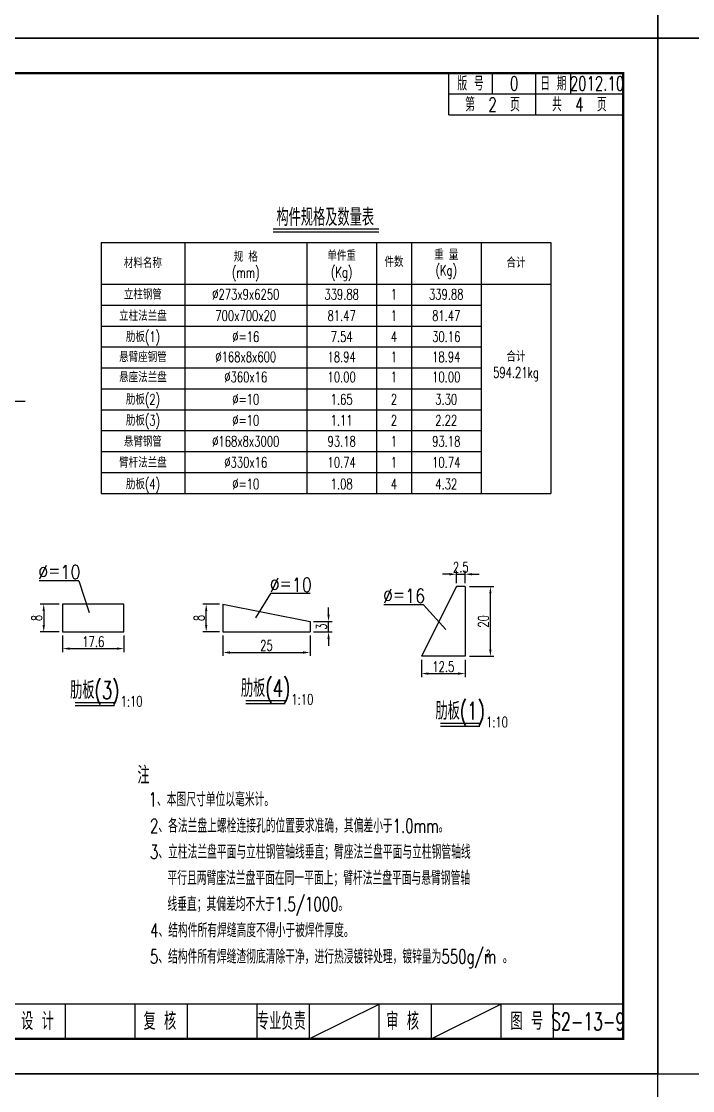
# Model space of a CAD drawing. Extents: x 4349 to 271026, y -15323 to -8945.
# Drawn here: x 4744.3 to 4936.9, y -14651.7 to -14345.1 of the extents above; entities that cross this region are included whole.
import ezdxf
from ezdxf.enums import TextEntityAlignment as Align

# ---------------------------------------------------------------- set-up
doc = ezdxf.new("R2010")
doc.units = 0
doc.header["$LTSCALE"] = 2
doc.header["$PDMODE"] = 32
doc.header["$PDSIZE"] = 0.3
doc.layers.get('0').update_dxf_attribs({"linetype": 'CONTINUOUS'})
doc.layers.get('DEFPOINTS').update_dxf_attribs({"linetype": 'CONTINUOUS'})
for name, color, linetype in [('图框', 7, 'CONTINUOUS'), ('尺寸标注', 4, 'CONTINUOUS'), ('文字', 7, 'CONTINUOUS'), ('文字符号', 7, 'CONTINUOUS'), ('结构1', 1, 'CONTINUOUS')]:
    doc.layers.add(name, color=color, linetype=linetype)
doc.styles.get("Standard").update_dxf_attribs({"font": 'simplex1.shx', "width": 0.7, "bigfont": 'hztxt.shx'})
doc.dimstyles.new('1：10', dxfattribs={"dimtxt": 3, "dimasz": 2, "dimexe": 1, "dimexo": 1, "dimgap": 0.5, "dimtad": 1, "dimrnd": 0.0095, "dimdsep": 46, "dimtxsty": 'Standard', "dimcen": 0.09, "dimclrd": 256, "dimclre": 256, "dimadec": 0, "dimazin": 0, "dimtfac": 1, "dimtix": 1, "dimtmove": 2, "dimatfit": 3, "dimfxl": 0, "dimtolj": 1, "dimtzin": 0, "dimarcsym": 0})

# ---------------------------------------------------------------- blocks, each defined once
blk = doc.blocks.new('series')
at = {"width": 0.75}
for tag, height, p in [('页码', 4, (-35, -19)), ('图名', 5, (-220, -282)), ('图号', 5, (-20, -282))]:
    blk.add_attdef(tag, text='', height=height, dxfattribs=at).set_placement(p, align=Align.MIDDLE_CENTER)
blk = doc.blocks.new('*D997')
at = {"layer": 'DEFPOINTS', "color": 0, "linetype": 'Continuous'}
for p in [(4756.17, -14512.19), (4750.75, -14520.19), (4756.17, -14520.19)]:
    blk.add_point(p, dxfattribs=at)
at = {"layer": '尺寸标注', "linetype": 'Continuous', "lineweight": -2}
for p, q in [((4755.17, -14512.19), (4749.75, -14512.19)), ((4750.75, -14514.19), (4750.75, -14518.19)), ((4755.17, -14520.19), (4749.75, -14520.19))]:
    blk.add_line(p, q, dxfattribs=at)
at = {"layer": '尺寸标注', "linetype": 'Continuous'}
for points in [[(4750.41, -14514.19), (4751.08, -14514.19), (4750.75, -14512.19)], [(4750.41, -14518.19), (4751.08, -14518.19), (4750.75, -14520.19)]]:
    blk.add_solid(points, dxfattribs=at)
at = {"layer": '尺寸标注', "color": 0, "linetype": 'Continuous', "insert": (4748.75, -14516.19), "char_height": 3, "attachment_point": 5, "rotation": 90}
blk.add_mtext('\\A1;8', dxfattribs=at)
blk = doc.blocks.new('*D998')
at = {"layer": 'DEFPOINTS', "color": 0, "linetype": 'Continuous'}
for p in [(4756.17, -14520.19), (4773.77, -14520.19), (4773.77, -14524.96)]:
    blk.add_point(p, dxfattribs=at)
at = {"layer": '尺寸标注', "linetype": 'Continuous', "lineweight": -2}
for p, q in [((4756.17, -14521.19), (4756.17, -14525.96)), ((4773.77, -14521.19), (4773.77, -14525.96)), ((4758.17, -14524.96), (4771.77, -14524.96))]:
    blk.add_line(p, q, dxfattribs=at)
at = {"layer": '尺寸标注', "linetype": 'Continuous'}
for points in [[(4758.17, -14524.63), (4758.17, -14525.29), (4756.17, -14524.96)], [(4771.77, -14524.63), (4771.77, -14525.29), (4773.77, -14524.96)]]:
    blk.add_solid(points, dxfattribs=at)
at = {"layer": '尺寸标注', "color": 0, "linetype": 'Continuous', "insert": (4764.97, -14522.96), "char_height": 3, "attachment_point": 5}
blk.add_mtext('\\A1;17.6', dxfattribs=at)
blk = doc.blocks.new('*D999')
at = {"layer": 'DEFPOINTS', "color": 0, "linetype": 'Continuous'}
for p in [(4802.14, -14520.19), (4827.14, -14520.19), (4827.14, -14526.08)]:
    blk.add_point(p, dxfattribs=at)
at = {"layer": '尺寸标注', "linetype": 'Continuous', "lineweight": -2}
for p, q in [((4802.14, -14521.19), (4802.14, -14527.08)), ((4827.14, -14521.19), (4827.14, -14527.08)), ((4804.14, -14526.08), (4825.14, -14526.08))]:
    blk.add_line(p, q, dxfattribs=at)
at = {"layer": '尺寸标注', "linetype": 'Continuous'}
for points in [[(4804.14, -14525.75), (4804.14, -14526.42), (4802.14, -14526.08)], [(4825.14, -14525.75), (4825.14, -14526.42), (4827.14, -14526.08)]]:
    blk.add_solid(points, dxfattribs=at)
at = {"layer": '尺寸标注', "color": 0, "linetype": 'Continuous', "insert": (4814.64, -14524.08), "char_height": 3, "attachment_point": 5}
blk.add_mtext('\\A1;25', dxfattribs=at)
blk = doc.blocks.new('*D1000')
at = {"layer": 'DEFPOINTS', "color": 0, "linetype": 'Continuous'}
for p in [(4797.35, -14512.19), (4802.14, -14512.19), (4802.14, -14520.19)]:
    blk.add_point(p, dxfattribs=at)
at = {"layer": '尺寸标注', "linetype": 'Continuous', "lineweight": -2}
for p, q in [((4801.14, -14512.19), (4796.35, -14512.19)), ((4797.35, -14518.19), (4797.35, -14514.19)), ((4801.14, -14520.19), (4796.35, -14520.19))]:
    blk.add_line(p, q, dxfattribs=at)
at = {"layer": '尺寸标注', "linetype": 'Continuous'}
for points in [[(4797.02, -14514.19), (4797.68, -14514.19), (4797.35, -14512.19)], [(4797.02, -14518.19), (4797.68, -14518.19), (4797.35, -14520.19)]]:
    blk.add_solid(points, dxfattribs=at)
at = {"layer": '尺寸标注', "color": 0, "linetype": 'Continuous', "insert": (4795.35, -14516.19), "char_height": 3, "attachment_point": 5, "rotation": 90}
blk.add_mtext('\\A1;8', dxfattribs=at)
blk = doc.blocks.new('*D1001')
at = {"layer": 'DEFPOINTS', "color": 0, "linetype": 'Continuous'}
for p in [(4827.14, -14517.19), (4832.44, -14517.19), (4827.14, -14520.19)]:
    blk.add_point(p, dxfattribs=at)
at = {"layer": '尺寸标注', "linetype": 'Continuous', "lineweight": -2}
for p, q in [((4832.44, -14515.19), (4832.44, -14513.19)), ((4828.14, -14517.19), (4833.44, -14517.19)), ((4832.44, -14520.19), (4832.44, -14517.19)), ((4828.14, -14520.19), (4833.44, -14520.19)), ((4832.44, -14522.19), (4832.44, -14524.19))]:
    blk.add_line(p, q, dxfattribs=at)
at = {"layer": '尺寸标注', "linetype": 'Continuous'}
for points in [[(4832.11, -14515.19), (4832.77, -14515.19), (4832.44, -14517.19)], [(4832.11, -14522.19), (4832.77, -14522.19), (4832.44, -14520.19)]]:
    blk.add_solid(points, dxfattribs=at)
at = {"layer": '尺寸标注', "color": 0, "linetype": 'Continuous', "insert": (4830.44, -14518.69), "char_height": 3, "attachment_point": 5, "rotation": 90}
blk.add_mtext('\\A1;3', dxfattribs=at)
blk = doc.blocks.new('*D1002')
at = {"layer": 'DEFPOINTS', "color": 0, "linetype": 'Continuous'}
for p in [(4859.11, -14527.15), (4871.61, -14527.15), (4871.61, -14532.13)]:
    blk.add_point(p, dxfattribs=at)
at = {"layer": '尺寸标注', "linetype": 'Continuous', "lineweight": -2}
for p, q in [((4859.11, -14528.15), (4859.11, -14533.13)), ((4871.61, -14528.15), (4871.61, -14533.13)), ((4861.11, -14532.13), (4869.61, -14532.13))]:
    blk.add_line(p, q, dxfattribs=at)
at = {"layer": '尺寸标注', "linetype": 'Continuous'}
for points in [[(4861.11, -14531.79), (4861.11, -14532.46), (4859.11, -14532.13)], [(4869.61, -14531.79), (4869.61, -14532.46), (4871.61, -14532.13)]]:
    blk.add_solid(points, dxfattribs=at)
at = {"layer": '尺寸标注', "color": 0, "linetype": 'Continuous', "insert": (4865.36, -14530.13), "char_height": 3, "attachment_point": 5}
blk.add_mtext('\\A1;12.5', dxfattribs=at)
blk = doc.blocks.new('*D1003')
at = {"layer": 'DEFPOINTS', "color": 0, "linetype": 'Continuous'}
for p in [(4871.61, -14507.15), (4878.86, -14507.15), (4871.61, -14527.15)]:
    blk.add_point(p, dxfattribs=at)
at = {"layer": '尺寸标注', "linetype": 'Continuous', "lineweight": -2}
for p, q in [((4872.86, -14507.15), (4879.86, -14507.15)), ((4878.86, -14525.15), (4878.86, -14509.15)), ((4872.86, -14527.15), (4879.86, -14527.15))]:
    blk.add_line(p, q, dxfattribs=at)
at = {"layer": '尺寸标注', "linetype": 'Continuous'}
for points in [[(4878.53, -14509.15), (4879.19, -14509.15), (4878.86, -14507.15)], [(4878.53, -14525.15), (4879.19, -14525.15), (4878.86, -14527.15)]]:
    blk.add_solid(points, dxfattribs=at)
at = {"layer": '尺寸标注', "color": 0, "linetype": 'Continuous', "insert": (4876.86, -14517.15), "char_height": 3, "attachment_point": 5, "rotation": 90}
blk.add_mtext('\\A1;20', dxfattribs=at)
blk = doc.blocks.new('*D1004')
at = {"layer": 'DEFPOINTS', "color": 0, "linetype": 'Continuous'}
for p in [(4871.61, -14503.63), (4869.11, -14507.15), (4871.61, -14507.15)]:
    blk.add_point(p, dxfattribs=at)
at = {"layer": '尺寸标注', "linetype": 'Continuous', "lineweight": -2}
for p, q in [((4867.11, -14503.63), (4865.11, -14503.63)), ((4869.11, -14506.15), (4869.11, -14502.63)), ((4869.11, -14503.63), (4871.61, -14503.63)), ((4871.61, -14506.15), (4871.61, -14502.63)), ((4873.61, -14503.63), (4875.61, -14503.63))]:
    blk.add_line(p, q, dxfattribs=at)
at = {"layer": '尺寸标注', "linetype": 'Continuous'}
for points in [[(4867.11, -14503.3), (4867.11, -14503.97), (4869.11, -14503.63)], [(4873.61, -14503.3), (4873.61, -14503.97), (4871.61, -14503.63)]]:
    blk.add_solid(points, dxfattribs=at)
at = {"layer": '尺寸标注', "color": 0, "linetype": 'Continuous', "insert": (4870.36, -14501.63), "char_height": 3, "attachment_point": 5}
blk.add_mtext('\\A1;2.5', dxfattribs=at)
blk = doc.blocks.new('12345')
at = {"layer": '图框'}
blk.add_lwpolyline([(4926.93, -9362.88), (4926.93, -9065.88), (4506.93, -9065.88), (4506.93, -9362.88)], close=True, dxfattribs=at)
blk = doc.blocks.new('123456')
at = {"layer": '图框', "linetype": 'Continuous'}
blk.add_blockref('12345', (0, -2522.15), dxfattribs=at)

msp = doc.modelspace()

# ---------------------------------------------------------------- linework, layer by layer
at = {"layer": '图框'}
for p, q in [((4866.92857, -14371.90394), (4866.92857, -14359.90394)), ((4879.42857, -14365.90394), (4879.42857, -14359.90394)), ((4891.92857, -14365.90394), (4891.92857, -14359.90394)), ((4901.92857, -14365.90394), (4901.92857, -14359.90394)), ((4866.92857, -14365.90394), (4916.92857, -14365.90394)), ((4891.92857, -14371.90394), (4891.92857, -14365.90394)), ((4866.92857, -14371.90394), (4916.92857, -14371.90394)), ((4881.92858, -14626.90394), (4861.92858, -14636.90394))]:
    msp.add_line(p, q, dxfattribs=at)
at = {"layer": '图框', "linetype": 'Continuous'}
msp.add_line((4826.92858, -14636.90394), (4846.92858, -14626.90394), dxfattribs=at)
at = {"layer": '图框'}
for points, const_width in [([(4916.92857, -14359.90394), (4536.92857, -14359.90394), (4536.92858, -14636.90394), (4916.92858, -14636.90394), (4916.92857, -14359.90394)], 0.7), ([(4536.92858, -14626.90394), (4916.92858, -14626.90394)], 0.4), ([(4756.92858, -14636.90394), (4756.92858, -14626.90394)], 0.4), ([(4776.92858, -14636.90394), (4776.92858, -14626.90394)], 0.4), ([(4791.92858, -14636.90394), (4791.92858, -14626.90394)], 0.4), ([(4811.92858, -14636.90394), (4811.92858, -14626.90394)], 0.4), ([(4811.92858, -14636.90394), (4811.92858, -14626.90394)], 0.4), ([(4826.92858, -14636.90394), (4826.92858, -14626.90394)], 0.4), ([(4846.92858, -14636.90394), (4846.92858, -14626.90394)], 0.4), ([(4861.92858, -14636.90394), (4861.92858, -14626.90394)], 0.4), ([(4881.92858, -14636.90394), (4881.92858, -14626.90394)], 0.4), ([(4896.92858, -14636.90394), (4896.92858, -14626.90394)], 0.4)]:
    msp.add_lwpolyline(points, dxfattribs=dict(at, const_width=const_width))
at = {"layer": '尺寸标注', "color": 2}
msp.add_line((4745.40583, -14454.09777), (4732.21676, -14454.10035), dxfattribs=at)
at = {"layer": '文字'}
for p, q in [((4816.52091, -14405.45453), (4846.88373, -14405.45453)), ((4791.20232, -14408.45453), (4791.20232, -14480.45453)), ((4826.20232, -14408.45453), (4826.20232, -14480.45453)), ((4846.20232, -14408.45453), (4846.20232, -14480.45453)), ((4856.20232, -14408.45453), (4856.20232, -14480.45453)), ((4876.20232, -14408.45453), (4876.20232, -14480.45453)), ((4767.20232, -14420.45453), (4896.20232, -14420.45453)), ((4767.20232, -14426.45453), (4876.20232, -14426.45453)), ((4767.20232, -14432.45453), (4876.20232, -14432.45453)), ((4767.20232, -14438.45453), (4876.20232, -14438.45453)), ((4767.20232, -14444.45453), (4876.20232, -14444.45453)), ((4767.20232, -14450.45453), (4876.20232, -14450.45453)), ((4767.20232, -14456.45453), (4876.20232, -14456.45453)), ((4767.20232, -14462.45453), (4876.20232, -14462.45453)), ((4767.20232, -14468.45453), (4876.20232, -14468.45453)), ((4767.20232, -14474.45453), (4876.20232, -14474.45453)), ((4759.72637, -14541.27166), (4771.04207, -14541.27166)), ((4808.71334, -14540.7107), (4820.02904, -14540.7107)), ((4864.50983, -14547.21841), (4875.82553, -14547.21841))]:
    msp.add_line(p, q, dxfattribs=at)
at = {"layer": '文字', "const_width": 0.4}
for points in [[(4816.52091, -14404.63034), (4846.88373, -14404.63034)], [(4759.72637, -14540.44747), (4771.04207, -14540.44747)], [(4808.71334, -14539.88651), (4820.02904, -14539.88651)], [(4864.50983, -14546.39422), (4875.82553, -14546.39422)]]:
    msp.add_lwpolyline(points, dxfattribs=at)
at = {"layer": '文字符号', "color": 1}
for p, q in [((4767.20232, -14408.45453), (4767.20232, -14480.45453)), ((4767.20232, -14408.45453), (4896.20232, -14408.45453)), ((4896.20232, -14408.45453), (4896.20232, -14480.45453)), ((4767.20232, -14480.45453), (4896.20232, -14480.45453))]:
    msp.add_line(p, q, dxfattribs=at)
at = {"layer": '文字符号'}
for p, q in [((4760.79371, -14505.49648), (4749.41097, -14505.49648)), ((4760.79371, -14505.49648), (4763.7521, -14514.6549)), ((4815.80197, -14509.17096), (4811.51629, -14516.12425)), ((4827.18471, -14509.17096), (4815.80197, -14509.17096)), ((4859.66719, -14512.36133), (4848.28445, -14512.36133)), ((4859.66719, -14512.36133), (4866.04602, -14519.47332))]:
    msp.add_line(p, q, dxfattribs=at)
at = {"layer": '结构1'}
for p, q in [((4869.10826, -14507.15295), (4859.10826, -14527.15295)), ((4871.60826, -14507.15295), (4869.10826, -14507.15295)), ((4871.60826, -14507.15295), (4871.60826, -14527.15295)), ((4802.14483, -14512.19291), (4802.14483, -14520.19291)), ((4802.14483, -14512.19291), (4827.14483, -14517.19291)), ((4827.14483, -14517.19291), (4827.14483, -14520.19291)), ((4802.14483, -14520.19291), (4827.14483, -14520.19291)), ((4871.60826, -14527.15295), (4859.10826, -14527.15295))]:
    msp.add_line(p, q, dxfattribs=at)
msp.add_lwpolyline([(4773.77307, -14520.19291), (4773.77307, -14512.19291), (4756.17307, -14512.19291), (4756.17307, -14520.19291)], close=True, dxfattribs=at)

# ---------------------------------------------------------------- block references
at = {"layer": '图框', "color": 1, "linetype": 'Continuous'}
for p in [(0, -2464.87737), (420, -2464.87737), (0, -2761.87737), (420, -2761.87737), (0, -3058.87737)]:
    msp.add_blockref('123456', p, dxfattribs=at)
at = {"layer": '图框'}
ref = msp.add_blockref('series', (4926.92858, -14349.90394), dxfattribs=at)
ref.add_attrib('页码', '第  2  页    共  4  页', dxfattribs={"layer": '0', "height": 4, "width": 0.7}).set_placement((4891.92857, -14368.90394), align=Align.MIDDLE_CENTER)
ref.add_attrib('图名', '%%C273单悬臂式标志一般构造图', dxfattribs={"layer": '0', "height": 5, "width": 0.7}).set_placement((4706.92858, -14631.90394), align=Align.MIDDLE_CENTER)
ref.add_attrib('图号', 'S2-13-9', dxfattribs={"layer": '0', "height": 5, "width": 0.65}).set_placement((4906.92858, -14631.90394), align=Align.MIDDLE_CENTER)

# ---------------------------------------------------------------- texts
at = {"layer": '图框', "width": 0.7}
for s, height, p in [('版 号', 4, (4873.17857, -14362.90394)), ('0', 4, (4885.67857, -14362.90394)), ('日 期', 4, (4896.92857, -14362.90394)), ('2012.10', 4, (4909.42857, -14362.90394)), ('设 计', 5, (4748.97324, -14631.80936)), ('复 核', 5, (4784.06806, -14631.80936)), ('专业负责', 5, (4818.9188, -14631.80936)), ('审 核', 5, (4853.69261, -14631.80936)), ('图 号', 5, (4889.31178, -14631.80936))]:
    msp.add_text(s, height=height, dxfattribs=at).set_placement(p, align=Align.MIDDLE_CENTER)
at = {"layer": '文字'}
for s, height, width, p in [('构件规格及数量表', 5, 0.7, (4831.49214, -14401.24412)), ('材料名称', 3, 0.7, (4779.20232, -14414.33159)), ('规 格', 3, 0.7, (4808.70232, -14412.52758)), ('单件重', 3, 0.7, (4836.20232, -14412.20865)), ('件数', 3, 0.7, (4851.20232, -14414.01266)), ('重 量', 3, 0.7, (4866.20232, -14411.96946)), ('合计', 3, 0.7, (4886.20232, -14414.25186)), ('(mm)', 3, 0.7, (4808.70232, -14417.09239)), ('(Kg)', 3, 0.7, (4836.20232, -14417.01266)), ('(Kg)', 3, 0.7, (4866.20232, -14416.45453)), ('立柱钢管', 3, 0.7, (4779.20232, -14423.34601)), ('%%C273x9x6250', 3, 0.7, (4808.70232, -14423.34601)), ('339.88', 3, 0.7, (4836.20232, -14423.34601)), ('1', 3, 0.7, (4851.20232, -14423.34601)), ('339.88', 3, 0.7, (4866.20232, -14423.34601)), ('立柱法兰盘', 3, 0.7, (4779.20232, -14429.49407)), ('700x700x20', 3, 0.7, (4808.70232, -14429.49407)), ('81.47', 3, 0.7, (4836.20232, -14429.49407)), ('1', 3, 0.7, (4851.20232, -14429.49407)), ('81.47', 3, 0.7, (4866.20232, -14429.49407)), ('肋板(1)', 3, 0.7, (4779.20232, -14435.52042)), ('%%C=16', 3, 0.7, (4808.70232, -14435.52042)), ('7.54', 3, 0.7, (4836.20232, -14435.52042)), ('4', 3, 0.7, (4851.20232, -14435.52042)), ('30.16', 3, 0.7, (4866.20232, -14435.52042)), ('悬臂座钢管', 3, 0.7, (4779.20232, -14441.30337)), ('%%C168x8x600', 3, 0.7, (4808.70232, -14441.30337)), ('18.94', 3, 0.7, (4836.20232, -14441.30337)), ('1', 3, 0.7, (4851.20232, -14441.30337)), ('18.94', 3, 0.7, (4866.20232, -14441.30337)), ('合计', 3, 0.7, (4886.20232, -14441.14743)), ('悬座法兰盘', 3, 0.7, (4779.20232, -14447.08632)), ('%%C360x16', 3, 0.7, (4808.70232, -14447.08632)), ('10.00', 3, 0.7, (4836.20232, -14447.08632)), ('1', 3, 0.7, (4851.20232, -14447.08632)), ('10.00', 3, 0.7, (4866.20232, -14447.08632)), ('594.21kg', 3, 0.7, (4886.20232, -14445.76301)), ('肋板(2)', 3, 0.7, (4779.20232, -14453.47779)), ('%%C=10', 3, 0.7, (4808.70232, -14453.47779)), ('1.65', 3, 0.7, (4836.20232, -14453.47779)), ('2', 3, 0.7, (4851.20232, -14453.47779)), ('3.30', 3, 0.7, (4866.20232, -14453.47779)), ('肋板(3)', 3, 0.7, (4779.20232, -14459.50415)), ('%%C=10', 3, 0.7, (4808.70232, -14459.50415)), ('1.11', 3, 0.7, (4836.20232, -14459.50415)), ('2', 3, 0.7, (4851.20232, -14459.50415)), ('2.22', 3, 0.7, (4866.20232, -14459.50415)), ('悬臂钢管', 3, 0.7, (4779.20232, -14465.53051)), ('%%C168x8x3000', 3, 0.7, (4808.70232, -14465.53051)), ('93.18', 3, 0.7, (4836.20232, -14465.53051)), ('1', 3, 0.7, (4851.20232, -14465.53051)), ('93.18', 3, 0.7, (4866.20232, -14465.53051)), ('臂杆法兰盘', 3, 0.7, (4779.20232, -14471.55687)), ('%%C330x16', 3, 0.7, (4808.70232, -14471.55687)), ('10.74', 3, 0.7, (4836.20232, -14471.55687)), ('1', 3, 0.7, (4851.20232, -14471.55687)), ('10.74', 3, 0.7, (4866.20232, -14471.55687)), ('肋板(4)', 3, 0.7, (4779.20232, -14477.77313)), ('%%C=10', 3, 0.7, (4808.70232, -14477.77313)), ('1.08', 3, 0.7, (4836.20232, -14477.77313)), ('4', 3, 0.7, (4851.20232, -14477.77313)), ('4.32', 3, 0.7, (4866.20232, -14477.77313)), ('%%C＝10', 4, 0.85, (4755.24083, -14502.99648)), ('%%C＝10', 4, 0.85, (4821.63183, -14506.67096)), ('%%C＝16', 4, 0.85, (4854.11431, -14509.86133)), ('肋板(3)', 5, 0.7, (4765.41774, -14536.87022)), ('肋板(4)', 5, 0.7, (4814.40471, -14536.30927)), ('1:10', 3, 0.7, (4824.94391, -14539.52646)), ('1:10', 3, 0.7, (4775.95694, -14540.08741)), ('肋板(1)', 5, 0.7, (4870.2012, -14542.81698)), ('1:10', 3, 0.7, (4880.7404, -14546.03417))]:
    msp.add_text(s, height=height, dxfattribs=dict(at, width=width)).set_placement(p, align=Align.MIDDLE_CENTER)
at = {"layer": '文字', "linetype": 'Continuous', "width": 0.7}
for s, height, p in [('注', 5, (4777.62677, -14563.74674)), ('1、本图尺寸单位以毫米计。', 4, (4780.83011, -14570.22754)), ('2、各法兰盘上螺栓连接孔的位置要求准确，其偏差小于1.0mm。', 4, (4781.23082, -14577.76297)), ('3、立柱法兰盘平面与立柱钢管轴线垂直；臂座法兰盘平面与立柱钢管轴线', 4, (4781.21261, -14585.26297)), ('   平行且两臂座法兰盘平面在同一平面上；臂杆法兰盘平面与悬臂钢管轴', 4, (4779.98189, -14592.76297)), ('   线垂直；其偏差均不大于1.5/1000。', 4, (4779.98189, -14600.26297)), ('4、结构件所有焊缝高度不得小于被焊件厚度。', 4, (4781.26725, -14607.76297)), ('5、结构件所有焊缝渣彻底清除干净，进行热浸镀锌处理，镀锌量为550g/m 。 ', 4, (4781.21261, -14615.2984)), ('2', 2, (4877.63983, -14613.39447))]:
    msp.add_text(s, height=height, dxfattribs=at).set_placement(p)

# ---------------------------------------------------------------- dimensions: what is measured, and where the dimension line sits
at = {"layer": '尺寸标注', "linetype": 'Continuous'}
for base, p1, p2, picture, middle in [((4871.60826, -14503.63389), (4869.10826, -14507.15295), (4871.60826, -14507.15295), '*D1004', (4870.35826, -14501.63389)), ((4773.77307, -14524.95903), (4756.17307, -14520.19291), (4773.77307, -14520.19291), '*D998', (4764.97307, -14522.95903)), ((4827.14483, -14526.08348), (4802.14483, -14520.19291), (4827.14483, -14520.19291), '*D999', (4814.64483, -14524.08348)), ((4871.60826, -14532.12722), (4859.10826, -14527.15295), (4871.60826, -14527.15295), '*D1002', (4865.35826, -14530.12722))]:
    dim = msp.add_linear_dim(base=base, p1=p1, p2=p2, dimstyle='1：10', dxfattribs=at)
    dim.commit()
    dim.dimension.update_dxf_attribs({"geometry": picture, "text_midpoint": middle})
for base, p1, p2, picture, middle in [((4878.86036, -14507.15295), (4871.60826, -14527.15295), (4871.60826, -14507.15295), '*D1003', (4876.86036, -14517.15295)), ((4750.74562, -14520.19291), (4756.17307, -14512.19291), (4756.17307, -14520.19291), '*D997', (4748.74562, -14516.19291)), ((4797.34936, -14512.19291), (4802.14483, -14520.19291), (4802.14483, -14512.19291), '*D1000', (4795.34936, -14516.19291)), ((4832.43851, -14517.19291), (4827.14483, -14520.19291), (4827.14483, -14517.19291), '*D1001', (4830.43851, -14518.69291))]:
    dim = msp.add_linear_dim(base=base, p1=p1, p2=p2, angle=90, dimstyle='1：10', dxfattribs=at)
    dim.commit()
    dim.dimension.update_dxf_attribs({"geometry": picture, "text_midpoint": middle})

doc.saveas('drawing.dxf')
